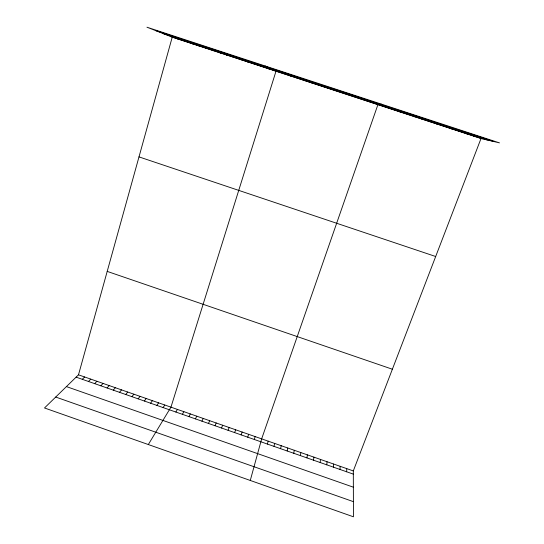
<?xml version="1.0" encoding="UTF-8"?>
<svg xmlns="http://www.w3.org/2000/svg" width="544" height="544" viewBox="0 0 544 544"><rect width="100%" height="100%" fill="white"/><g stroke="black" fill="none" stroke-linecap="round" stroke-linejoin="round"><path stroke-width="0.82" d="M346.678 471.798L346.725 468.615M340.048 469.479L340.156 466.317M333.424 467.16L333.588 464.018M326.801 464.841L327.019 461.727M320.185 462.529L320.464 459.428M313.568 460.217L313.908 457.137M306.966 457.905L307.36 454.852M300.363 455.593L300.818 452.56M293.767 453.288L294.277 450.276M287.178 450.983L287.742 447.991M280.588 448.678L281.214 445.706M274.006 446.372L274.686 443.428M267.43 444.074L268.165 441.143M250.274 480.454L261.65 438.872L377.91 104.659L381.575 104.19M481.018 138.502L353.308 470.914L353.45 516.8L44.499 407.973L78.492 374.83L172.237 37.148L146.948 27.2L499.501 142.882L481.018 138.502L172.237 37.148M254.293 439.477L255.143 436.594M247.731 437.186L248.635 434.316M241.169 434.887L242.134 432.045M234.62 432.596L235.64 429.774M228.072 430.304L229.153 427.502M221.53 428.019L222.666 425.238M214.996 425.734L216.186 422.974M208.461 423.443L209.705 420.709M201.933 421.165L203.238 418.445M195.412 418.88L196.772 416.187M188.89 416.602L190.312 413.923M182.383 414.324L183.852 411.665M175.875 412.046L177.398 409.414M148.315 444.536L170.952 407.157L275.998 71.21L265.22 66.008M163.118 407.585L164.757 404.994M156.876 405.402L158.569 402.825M150.64 403.22L152.381 400.663M144.405 401.037L146.2 398.5M138.169 398.861L140.019 396.345M131.947 396.678L133.851 394.182M125.725 394.502L127.684 392.027M119.51 392.326L121.516 389.871M113.295 390.157L115.355 387.716M107.086 387.981L109.201 385.567M100.885 385.812L103.047 383.418M94.683 383.642L96.9 381.269M88.488 381.48L90.76 379.12M82.3 379.311L84.626 376.972M392.564 109.466L392.965 109.487M399.901 111.88L400.37 111.914M407.245 114.288L407.789 114.349M414.596 116.702L415.208 116.783M421.954 119.116L422.64 119.224M429.311 121.53L430.073 121.666M436.682 123.95L437.512 124.107M444.054 126.371L444.958 126.548M451.438 128.792L452.418 128.996M458.823 131.22L459.877 131.444M466.215 133.64L467.344 133.899M473.613 136.075L474.81 136.347M155.366 30.512L493.34 141.426M163.343 33.653L487.506 140.039M170.49 36.462L482.29 138.802M138.992 156.89L435.683 256.51M107.202 271.395L392.374 369.226M78.492 374.83L353.308 470.914M76.112 377.148L353.314 474.116M66.422 386.594L353.355 487.186M55.706 397.045L353.403 501.656M177.439 38.74L179.119 39.406M184.389 41.024L186 41.67M191.345 43.309L192.889 43.928M198.308 45.594L199.784 46.192M205.272 47.879L206.686 48.457M212.248 50.17L213.595 50.721M219.225 52.455L220.504 52.992M226.209 54.754L227.426 55.264M233.199 57.045L234.348 57.535M240.196 59.344L241.278 59.813M247.194 61.642L248.207 62.084M254.204 63.94L255.15 64.362M261.215 66.239L262.092 66.647M268.233 68.544L269.042 68.925M282.567 73.25L283.24 73.583M289.884 75.65L290.489 75.963M297.208 78.057L297.738 78.343M304.538 80.458L304.994 80.723M311.868 82.865L312.263 83.11"/></g></svg>
